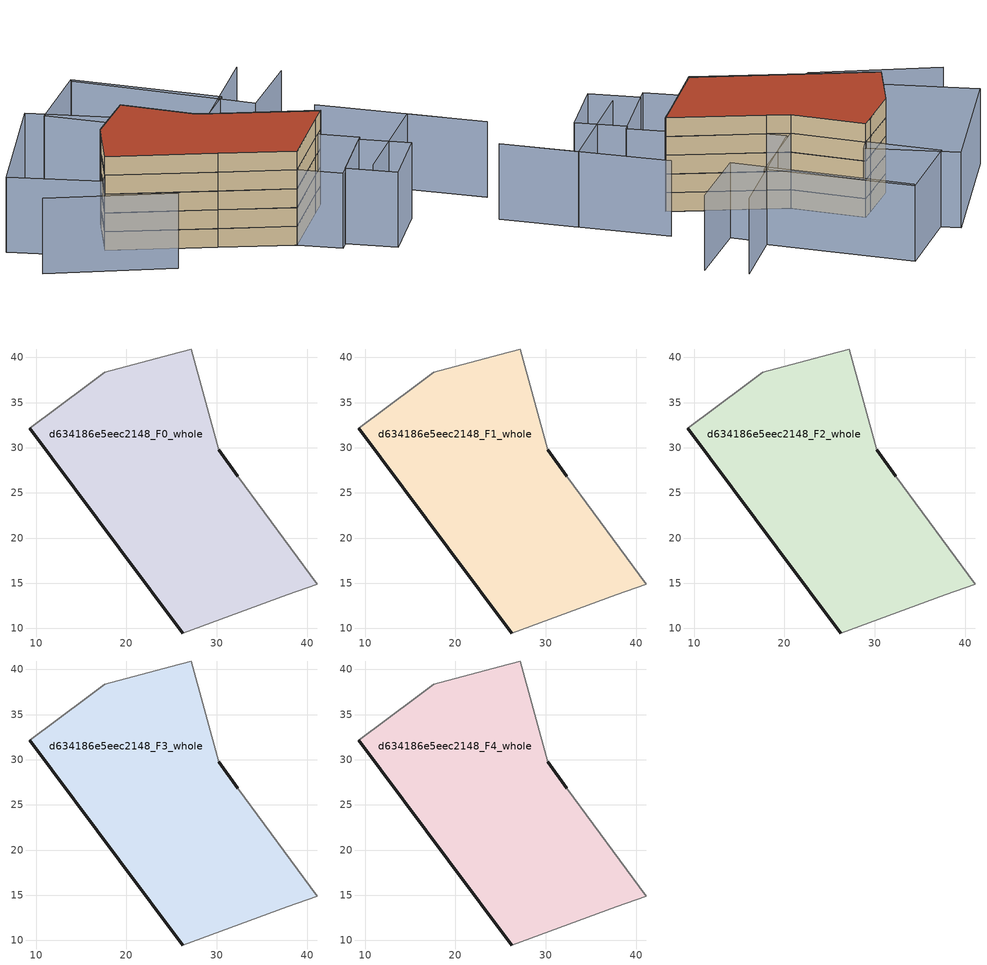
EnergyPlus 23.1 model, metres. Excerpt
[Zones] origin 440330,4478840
d634186e5eec2148_F0_whole
 floor ground (EU_floor_Construction): 37.82,13.7 41.15,14.91 32.33,26.87 30.2,29.79 27.19,40.94 24.84,40.3 17.61,38.34 15.61,36.87 9.28,32.19 19.23,18.85 26.22,9.49 z0
 wall outside (EU_wall_Construction): 30.2,29.79 32.33,26.87 / 26.22,9.49 19.23,18.85 9.28,32.19 z0:3
 wall adiabatic (EU_wall_Construction): 9.28,32.19 15.61,36.87 17.61,38.34 24.84,40.3 27.19,40.94 30.2,29.79 / 32.33,26.87 41.15,14.91 37.82,13.7 26.22,9.49 z0:3
d634186e5eec2148_F1_whole
 floor to d634186e5eec2148_F0_whole (EU_floor_Construction): 37.81,13.7 41.15,14.91 32.33,26.87 30.2,29.79 27.19,40.94 24.84,40.3 17.61,38.34 15.61,36.87 9.28,32.19 19.23,18.85 26.22,9.49 z3
 wall outside (EU_wall_Construction): 30.2,29.79 32.33,26.87 / 26.22,9.49 19.23,18.85 9.28,32.19 z3:6
 wall adiabatic (EU_wall_Construction): 9.28,32.19 15.61,36.87 17.61,38.34 24.84,40.3 27.19,40.94 30.2,29.79 / 32.33,26.87 41.15,14.91 37.82,13.7 26.22,9.49 z3:6
d634186e5eec2148_F2_whole
 floor to d634186e5eec2148_F1_whole (EU_floor_Construction): 37.81,13.7 41.15,14.91 32.33,26.87 30.2,29.79 27.19,40.94 24.84,40.3 17.61,38.34 15.61,36.87 9.28,32.19 19.23,18.85 26.22,9.49 z6
 wall outside (EU_wall_Construction): 30.2,29.79 32.33,26.87 / 26.22,9.49 19.23,18.85 9.28,32.19 z6:9
 wall adiabatic (EU_wall_Construction): 9.28,32.19 15.61,36.87 17.61,38.34 24.84,40.3 27.19,40.94 30.2,29.79 / 32.33,26.87 41.15,14.91 37.82,13.7 26.22,9.49 z6:9
d634186e5eec2148_F3_whole
 floor to d634186e5eec2148_F2_whole (EU_floor_Construction): 37.81,13.7 41.15,14.91 32.33,26.87 30.2,29.79 27.19,40.94 24.84,40.3 17.61,38.34 15.61,36.87 9.28,32.19 19.23,18.85 26.22,9.49 z9
 wall outside (EU_wall_Construction): 30.2,29.79 32.33,26.87 / 26.22,9.49 19.23,18.85 9.28,32.19 z9:12
 wall adiabatic (EU_wall_Construction): 9.28,32.19 15.61,36.87 17.61,38.34 24.84,40.3 27.19,40.94 30.2,29.79 / 32.33,26.87 41.15,14.91 37.82,13.7 26.22,9.49 z9:12
d634186e5eec2148_F4_whole
 floor to d634186e5eec2148_F3_whole (EU_floor_Construction): 37.81,13.7 41.15,14.91 32.33,26.87 30.2,29.79 27.19,40.94 24.84,40.3 17.61,38.34 15.61,36.87 9.28,32.19 19.23,18.85 26.22,9.49 z12
 wall outside (EU_wall_Construction): 30.2,29.79 32.33,26.87 / 26.22,9.49 19.23,18.85 9.28,32.19 z12:15
 wall adiabatic (EU_wall_Construction): 9.28,32.19 15.61,36.87 17.61,38.34 24.84,40.3 27.19,40.94 30.2,29.79 / 32.33,26.87 41.15,14.91 37.82,13.7 26.22,9.49 z12:15
 roof outside (EU_roof_Construction): 27.19,40.94 30.2,29.79 32.33,26.87 41.15,14.91 37.82,13.7 26.22,9.49 19.23,18.85 9.28,32.19 15.61,36.87 17.61,38.34 24.84,40.3 z15
shading: 33.89,1.08 52.91,7.31 / 52.91,7.31 56.68,-4.21 / 37.1,13.46 31.3,29.78 / 31.3,29.78 54.35,37.97 / -3.02,35.19 9.35,19.44 / 56.84,31.8 44.4,28.33 / 44.4,28.33 36.81,55.58 / 56.69,-4.22 48.49,20.64 / 43.95,0.8 33.57,-3.52 / 33.57,-3.52 30.52,3.81 / 30.52,3.81 40.91,8.13 / 40.91,8.13 43.95,0.8 / 41.73,8.42 28.83,3.12 / 28.83,3.12 26.22,9.49 / 26.22,9.49 39.12,14.79 / 39.12,14.79 41.73,8.42 / 29.17,41.9 7.21,31.18 / 7.21,31.18 0.9,44.11 / 0.9,44.11 22.85,54.83 / 22.85,54.83 29.17,41.9 / 43.77,33.79 30.2,29.79 / 30.2,29.79 23.66,51.98 / 23.66,51.98 37.22,55.98 / 37.22,55.98 43.77,33.79 z0:12
[Building]
EU S2 Campaign: North Axis=0; Terrain=City; Solar Distribution=FullExterior
[Site:Location]
Madrid: Latitude=40.5; Longitude=-3.5; Time Zone=1; Elevation=609
[SizingPeriod:WeatherFileDays]
AnnualSizingPeriod: Begin Month=1; Begin Day of Month=1; End Month=12; End Day of Month=31; Day of Week for Start Day=Monday; Use Weather File Daylight Saving Period=No; Use Weather File Rain and Snow Indicators=No
[MATERIAL]
EU_InternalMass_Material: Roughness=MediumRough; Thickness=0.1; Conductivity=1; Density=1800; Specific Heat=900; Thermal Absorptance=0.9; Solar Absorptance=0.7; Visible Absorptance=0.7
[MATERIAL:NOMASS] Roughness=MediumRough; Thermal Absorptance=0.9; Solar Absorptance=0.7; Visible Absorptance=0.7
Name | Thermal Resistance
EU_wall_NoMass | 0.609216
EU_roof_NoMass | 0.513268
EU_floor_NoMass | 0.568163
[CONSTRUCTION]
EU_wall_Construction: EU_wall_NoMass
EU_roof_Construction: EU_roof_NoMass
EU_floor_Construction: EU_floor_NoMass
EU_InternalMass_Construction: EU_InternalMass_Material
[ZONE] Type=1; Multiplier=1; Ceiling Height=autocalculate; Volume=1468.41; Floor Area=autocalculate; Part of Total Floor Area=Yes
d634186e5eec2148_F0_whole; d634186e5eec2148_F1_whole; d634186e5eec2148_F2_whole; d634186e5eec2148_F3_whole; d634186e5eec2148_F4_whole
[INTERNALMASS] Construction=EU_InternalMass_Construction; Surface Area=440.713
Name | Zone or ZoneList
d634186e5eec2148_F0_whole_EU_InternalMass | d634186e5eec2148_F0_whole
d634186e5eec2148_F1_whole_EU_InternalMass | d634186e5eec2148_F1_whole
d634186e5eec2148_F2_whole_EU_InternalMass | d634186e5eec2148_F2_whole
d634186e5eec2148_F3_whole_EU_InternalMass | d634186e5eec2148_F3_whole
d634186e5eec2148_F4_whole_EU_InternalMass | d634186e5eec2148_F4_whole
[OTHEREQUIPMENT] Fuel Type=Electricity; Design Level Calculation Method=Watts/Area; Power per Zone Floor Area=1; Fraction Latent=0; Fraction Radiant=0; Fraction Lost=0; Carbon Dioxide Generation Rate=0; EndUse Subcategory=EU_Step8_InternalGains
Name | Zone or ZoneList or Space or SpaceList | Schedule
EU_Step8_InternalGain_d634186e5eec2148_F0_whole_f000 | d634186e5eec2148_F0_whole | EU_Step8_GainSchedule_d634186e5eec2148_F0_whole_f000
EU_Step8_InternalGain_d634186e5eec2148_F1_whole_f000 | d634186e5eec2148_F1_whole | EU_Step8_GainSchedule_d634186e5eec2148_F1_whole_f000
EU_Step8_InternalGain_d634186e5eec2148_F2_whole_f000 | d634186e5eec2148_F2_whole | EU_Step8_GainSchedule_d634186e5eec2148_F2_whole_f000
EU_Step8_InternalGain_d634186e5eec2148_F3_whole_f000 | d634186e5eec2148_F3_whole | EU_Step8_GainSchedule_d634186e5eec2148_F3_whole_f000
EU_Step8_InternalGain_d634186e5eec2148_F4_whole_f000 | d634186e5eec2148_F4_whole | EU_Step8_GainSchedule_d634186e5eec2148_F4_whole_f000
[ZONEVENTILATION:DESIGNFLOWRATE] Schedule=EU_AlwaysOn; Design Flow Rate Calculation Method=AirChanges/Hour; Air Changes per Hour=0.752966; Ventilation Type=Natural; Fan Pressure Rise=0; Fan Total Efficiency=1; Constant Term Coefficient=1; Temperature Term Coefficient=0; Velocity Term Coefficient=0; Velocity Squared Term Coefficient=0; Minimum Indoor Temperature=-100; Maximum Indoor Temperature=100; Delta Temperature=-100; Minimum Outdoor Temperature=-100; Maximum Outdoor Temperature=100; Maximum Wind Speed=40
Name | Zone or ZoneList or Space or SpaceList
EU_ConstantAir_d634186e5eec2148_F0_whole | d634186e5eec2148_F0_whole
EU_ConstantAir_d634186e5eec2148_F1_whole | d634186e5eec2148_F1_whole
EU_ConstantAir_d634186e5eec2148_F2_whole | d634186e5eec2148_F2_whole
EU_ConstantAir_d634186e5eec2148_F3_whole | d634186e5eec2148_F3_whole
EU_ConstantAir_d634186e5eec2148_F4_whole | d634186e5eec2148_F4_whole
[HVACTEMPLATE:THERMOSTAT] Constant Heating Setpoint=20; Constant Cooling Setpoint=50
EU_HeatOnly_d634186e5eec2148_F0_whole; EU_HeatOnly_d634186e5eec2148_F1_whole; EU_HeatOnly_d634186e5eec2148_F2_whole; EU_HeatOnly_d634186e5eec2148_F3_whole; EU_HeatOnly_d634186e5eec2148_F4_whole
[HVACTEMPLATE:ZONE:IDEALLOADSAIRSYSTEM] System Availability Schedule=EU_AlwaysOn; Maximum Heating Supply Air Temperature=50; Minimum Cooling Supply Air Temperature=13; Maximum Heating Supply Air Humidity Ratio=0.0156; Minimum Cooling Supply Air Humidity Ratio=0.0077; Heating Limit=NoLimit; Cooling Limit=NoLimit; Heating Availability Schedule=EU_AlwaysOn; Cooling Availability Schedule=EU_CoolingOff; Dehumidification Control Type=ConstantSensibleHeatRatio; Cooling Sensible Heat Ratio=0.7; Dehumidification Setpoint=60; Humidification Control Type=None; Humidification Setpoint=30; Outdoor Air Method=None; Outdoor Air Flow Rate per Person=0.00944; Outdoor Air Flow Rate per Zone Floor Area=0; Outdoor Air Flow Rate per Zone=0; Demand Controlled Ventilation Type=None; Outdoor Air Economizer Type=NoEconomizer; Heat Recovery Type=None; Sensible Heat Recovery Effectiveness=0.7; Latent Heat Recovery Effectiveness=0.65
Name | Template Thermostat
d634186e5eec2148_F0_whole | EU_HeatOnly_d634186e5eec2148_F0_whole
d634186e5eec2148_F1_whole | EU_HeatOnly_d634186e5eec2148_F1_whole
d634186e5eec2148_F2_whole | EU_HeatOnly_d634186e5eec2148_F2_whole
d634186e5eec2148_F3_whole | EU_HeatOnly_d634186e5eec2148_F3_whole
d634186e5eec2148_F4_whole | EU_HeatOnly_d634186e5eec2148_F4_whole
[SIZING:ZONE] Zone Cooling Design Supply Air Temperature Input Method=SupplyAirTemperature; Zone Cooling Design Supply Air Temperature=13; Zone Heating Design Supply Air Temperature Input Method=SupplyAirTemperature; Zone Heating Design Supply Air Temperature=50; Zone Cooling Design Supply Air Humidity Ratio=0.008; Zone Heating Design Supply Air Humidity Ratio=0.008; Cooling Design Air Flow Method=DesignDay; Cooling Design Air Flow Rate=0; Cooling Minimum Air Flow per Zone Floor Area=0.000762; Cooling Minimum Air Flow=0; Cooling Minimum Air Flow Fraction=0.2; Heating Design Air Flow Method=DesignDay; Heating Design Air Flow Rate=0; Heating Maximum Air Flow per Zone Floor Area=0.002032; Heating Maximum Air Flow=0.141576; Heating Maximum Air Flow Fraction=0.3; Account for Dedicated Outdoor Air System=No; Dedicated Outdoor Air System Control Strategy=NeutralSupplyAir; Dedicated Outdoor Air Low Setpoint Temperature for Design=autosize; Dedicated Outdoor Air High Setpoint Temperature for Design=autosize; Zone Load Sizing Method=Sensible Load Only No Latent Load; Zone Latent Cooling Design Supply Air Humidity Ratio Input Method=HumidityRatioDifference; Zone Cooling Design Supply Air Humidity Ratio Difference=0.005; Zone Latent Heating Design Supply Air Humidity Ratio Input Method=HumidityRatioDifference; Zone Humidification Design Supply Air Humidity Ratio Difference=0.005
d634186e5eec2148_F0_whole; d634186e5eec2148_F1_whole; d634186e5eec2148_F2_whole; d634186e5eec2148_F3_whole; d634186e5eec2148_F4_whole
[SCHEDULE:CONSTANT]
Name | Hourly Value
EU_AlwaysOn | 1
EU_CoolingOff | 0
[SCHEDULE:FILE] Column Number=1; Rows to Skip at Top=0; Number of Hours of Data=8760; Column Separator=Comma; Interpolate to Timestep=No; Minutes per Item=60; Adjust Schedule for Daylight Savings=Yes
Name | File
EU_Step8_GainSchedule_d634186e5eec2148_F0_whole_f000 | ../../schedules/d634186e5eec2148/d634186e5eec2148_F0_whole_f000_gain.csv
EU_Step8_GainSchedule_d634186e5eec2148_F1_whole_f000 | ../../schedules/d634186e5eec2148/d634186e5eec2148_F1_whole_f000_gain.csv
EU_Step8_GainSchedule_d634186e5eec2148_F2_whole_f000 | ../../schedules/d634186e5eec2148/d634186e5eec2148_F2_whole_f000_gain.csv
EU_Step8_GainSchedule_d634186e5eec2148_F3_whole_f000 | ../../schedules/d634186e5eec2148/d634186e5eec2148_F3_whole_f000_gain.csv
EU_Step8_GainSchedule_d634186e5eec2148_F4_whole_f000 | ../../schedules/d634186e5eec2148/d634186e5eec2148_F4_whole_f000_gain.csv
